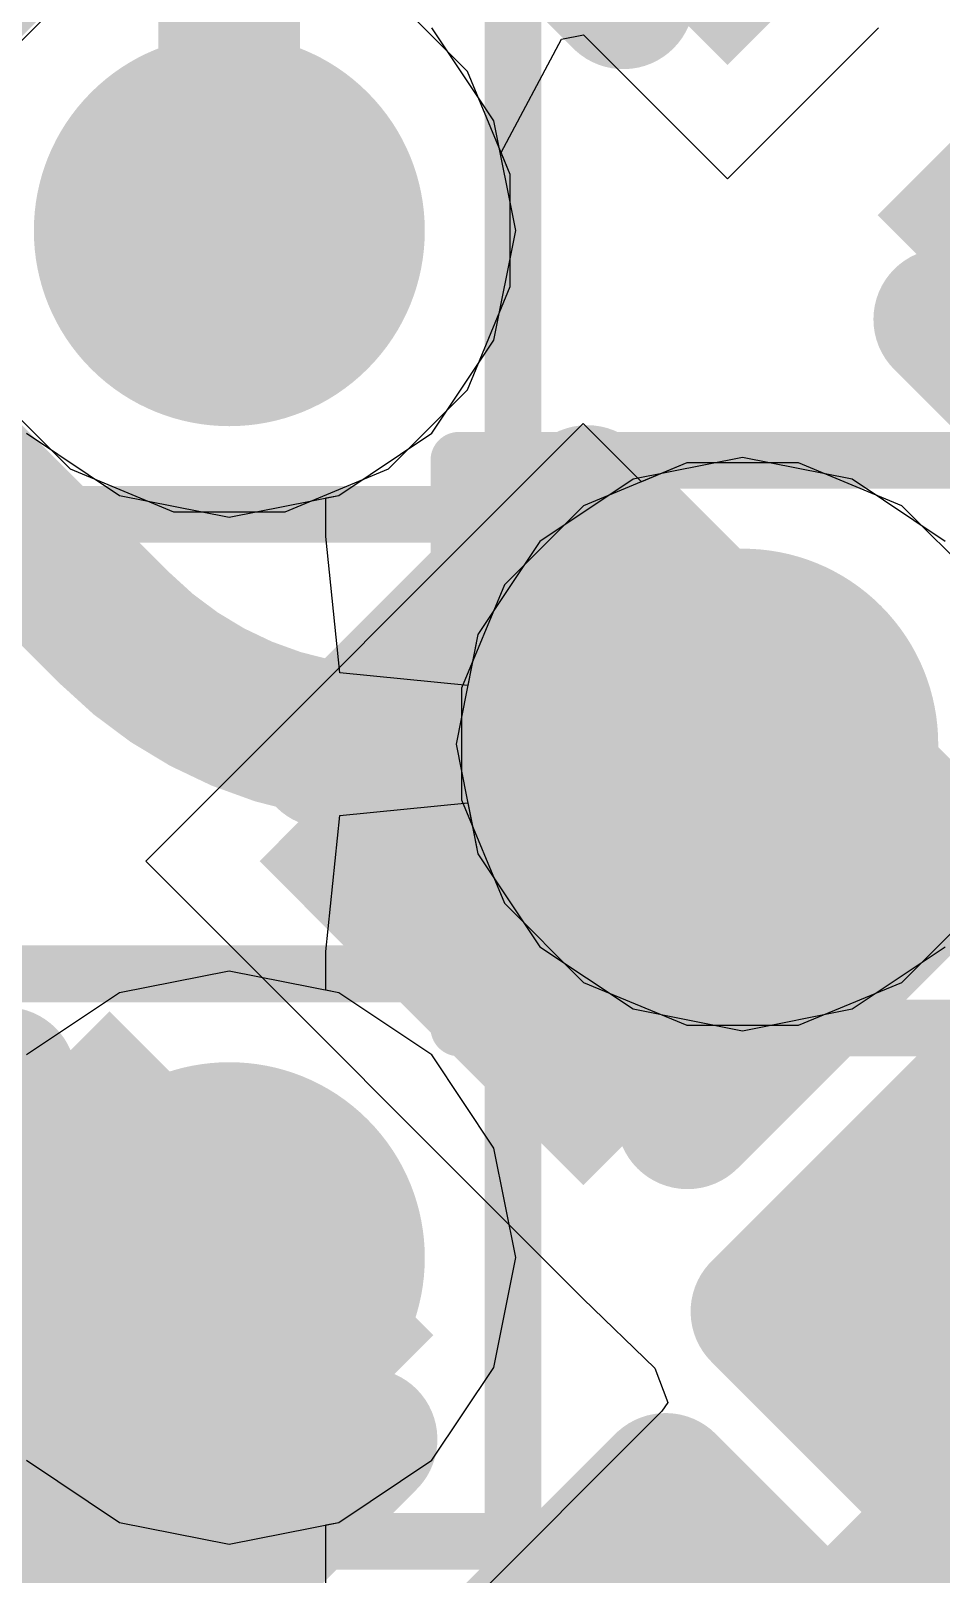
# Model space of a CAD drawing. Header units: inches. Extents: x -6 to 284, y -12 to 154.
# Drawn here: x 51.932 to 52.747, y 3.397 to 4.778 of the extents above; entities that cross this region are included whole.
import ezdxf

# ---------------------------------------------------------------- set-up
doc = ezdxf.new("R2010")
doc.units = ezdxf.units.IN
for name, color, linetype in [('Bottom Layer', 5, 'Continuous'), ('Bottom Overlay', 54, 'Continuous'), ('Bottom Paste', 16, 'Continuous'), ('Bottom Solder', 6, 'Continuous'), ('Drill Drawing', 1, 'Continuous'), ('GND-1', 16, 'Continuous'), ('GND-2', 90, 'Continuous'), ('GND-3', 216, 'Continuous'), ('GND-4', 54, 'Continuous'), ('PWR-1', 156, 'Continuous'), ('PWR-2', 130, 'Continuous'), ('Signal L1', 76, 'Continuous'), ('Signal L2', 6, 'Continuous'), ('Top Layer', 1, 'Continuous'), ('Top Paste', 8, 'Continuous'), ('Top Solder', 216, 'Continuous'), ('Via Holes', 16, 'Continuous')]:
    doc.layers.add(name, color=color, linetype=linetype)

# ---------------------------------------------------------------- blocks, each defined once
blk = doc.blocks.new('BGA_565_15_5_14_4__132')
at = {"layer": 'Top Layer'}
h = blk.add_hatch(color=1, dxfattribs=at)
edge = h.paths.add_edge_path()
edge.add_arc((4.225, 1.625), 0.125, 0, 360)
h = blk.add_hatch(color=1, dxfattribs=at)
edge = h.paths.add_edge_path()
edge.add_arc((4.875, 1.625), 0.125, 0, 360)
h = blk.add_hatch(color=1, dxfattribs=at)
edge = h.paths.add_edge_path()
edge.add_arc((4.225, 0.975), 0.125, 0, 360)
at = {"layer": 'Top Paste'}
h = blk.add_hatch(color=8, dxfattribs=at)
edge = h.paths.add_edge_path()
edge.add_arc((4.225, 1.625), 0.125, 0, 360)
h = blk.add_hatch(color=8, dxfattribs=at)
edge = h.paths.add_edge_path()
edge.add_arc((4.875, 1.625), 0.125, 0, 360)
h = blk.add_hatch(color=8, dxfattribs=at)
edge = h.paths.add_edge_path()
edge.add_arc((4.225, 0.975), 0.125, 0, 360)
at = {"layer": 'Top Solder'}
h = blk.add_hatch(color=216, dxfattribs=at)
edge = h.paths.add_edge_path()
edge.add_arc((4.225, 1.625), 0.175, 0, 360)
h = blk.add_hatch(color=216, dxfattribs=at)
edge = h.paths.add_edge_path()
edge.add_arc((4.875, 1.625), 0.175, 0, 360)
h = blk.add_hatch(color=216, dxfattribs=at)
edge = h.paths.add_edge_path()
edge.add_arc((4.225, 0.975), 0.175, 0, 360)
blk = doc.blocks.new('CAP_0201_B_356')
at = {"layer": 'Bottom Layer'}
for points in [[(-0.45, 0.15), (-0.15, 0.15), (-0.15, -0.15), (-0.45, -0.15)], [(0.15, 0.15), (0.45, 0.15), (0.45, -0.15), (0.15, -0.15)]]:
    blk.add_hatch(color=5, dxfattribs=at).paths.add_polyline_path(points)
at = {"layer": 'Bottom Paste'}
for points in [[(-0.45, 0.15), (-0.15, 0.15), (-0.15, -0.15), (-0.45, -0.15)], [(0.15, 0.15), (0.45, 0.15), (0.45, -0.15), (0.15, -0.15)]]:
    blk.add_hatch(color=16, dxfattribs=at).paths.add_polyline_path(points)
at = {"layer": 'Bottom Solder'}
for points in [[(-0.505, 0.205), (-0.095, 0.205), (-0.095, -0.205), (-0.505, -0.205)], [(0.095, 0.205), (0.505, 0.205), (0.505, -0.205), (0.095, -0.205)]]:
    blk.add_hatch(color=6, dxfattribs=at).paths.add_polyline_path(points)
at = {"layer": 'Bottom Overlay'}
for points in [[(-0.2032, 0.2286, 0.127, 0.127, 0), (-0.5334, 0.2286, 0.127, 0.127, 0)], [(-0.5334, -0.2286, 0.127, 0.127, 0), (-0.5334, 0.2286, 0.127, 0.127, 0)], [(0.5334, 0.2286, 0.127, 0.127, 0), (0.2032, 0.2286, 0.127, 0.127, 0)], [(0.5334, -0.2286, 0.127, 0.127, 0), (0.5334, 0.2286, 0.127, 0.127, 0)], [(-0.2032, -0.2286, 0.127, 0.127, 0), (-0.5334, -0.2286, 0.127, 0.127, 0)], [(0.5334, -0.2286, 0.127, 0.127, 0), (0.2032, -0.2286, 0.127, 0.127, 0)]]:
    blk.add_lwpolyline(points, format="xyseb", dxfattribs=at)
for points in [[(-0.5651, 0.2286, 0.0635, 0.0635, 1), (-0.5016, 0.2286, 0.0635, 0.0635, 1)], [(-0.5651, 0.2286, 0.0635, 0.0635, 1), (-0.5016, 0.2286, 0.0635, 0.0635, 1)], [(-0.2349, 0.2286, 0.0635, 0.0635, 1), (-0.1714, 0.2286, 0.0635, 0.0635, 1)], [(0.1715, 0.2286, 0.0635, 0.0635, 1), (0.235, 0.2286, 0.0635, 0.0635, 1)], [(0.5016, 0.2286, 0.0635, 0.0635, 1), (0.5651, 0.2286, 0.0635, 0.0635, 1)], [(0.5016, 0.2286, 0.0635, 0.0635, 1), (0.5651, 0.2286, 0.0635, 0.0635, 1)], [(-0.5651, -0.2286, 0.0635, 0.0635, 1), (-0.5016, -0.2286, 0.0635, 0.0635, 1)], [(-0.5651, -0.2286, 0.0635, 0.0635, 1), (-0.5016, -0.2286, 0.0635, 0.0635, 1)], [(-0.2349, -0.2286, 0.0635, 0.0635, 1), (-0.1714, -0.2286, 0.0635, 0.0635, 1)], [(0.1714, -0.2286, 0.0635, 0.0635, 1), (0.2349, -0.2286, 0.0635, 0.0635, 1)], [(0.5016, -0.2286, 0.0635, 0.0635, 1), (0.5651, -0.2286, 0.0635, 0.0635, 1)], [(0.5016, -0.2286, 0.0635, 0.0635, 1), (0.5651, -0.2286, 0.0635, 0.0635, 1)]]:
    blk.add_lwpolyline(points, format="xyseb", close=True, dxfattribs=at)
blk = doc.blocks.new('CAP_0201_B_359')
at = {"layer": 'Bottom Layer'}
for points in [[(-0.45, 0.15), (-0.15, 0.15), (-0.15, -0.15), (-0.45, -0.15)], [(0.15, 0.15), (0.45, 0.15), (0.45, -0.15), (0.15, -0.15)]]:
    blk.add_hatch(color=5, dxfattribs=at).paths.add_polyline_path(points)
at = {"layer": 'Bottom Paste'}
for points in [[(-0.45, 0.15), (-0.15, 0.15), (-0.15, -0.15), (-0.45, -0.15)], [(0.15, 0.15), (0.45, 0.15), (0.45, -0.15), (0.15, -0.15)]]:
    blk.add_hatch(color=16, dxfattribs=at).paths.add_polyline_path(points)
at = {"layer": 'Bottom Solder'}
for points in [[(-0.505, 0.205), (-0.095, 0.205), (-0.095, -0.205), (-0.505, -0.205)], [(0.095, 0.205), (0.505, 0.205), (0.505, -0.205), (0.095, -0.205)]]:
    blk.add_hatch(color=6, dxfattribs=at).paths.add_polyline_path(points)
at = {"layer": 'Bottom Overlay'}
for points in [[(-0.5334, 0.2286, 0.127, 0.127, 0), (-0.2032, 0.2286, 0.127, 0.127, 0)], [(-0.5334, 0.2286, 0.127, 0.127, 0), (-0.5334, -0.2286, 0.127, 0.127, 0)], [(0.2032, 0.2286, 0.127, 0.127, 0), (0.5334, 0.2286, 0.127, 0.127, 0)], [(0.5334, 0.2286, 0.127, 0.127, 0), (0.5334, -0.2286, 0.127, 0.127, 0)], [(-0.5334, -0.2286, 0.127, 0.127, 0), (-0.2032, -0.2286, 0.127, 0.127, 0)], [(0.2032, -0.2286, 0.127, 0.127, 0), (0.5334, -0.2286, 0.127, 0.127, 0)]]:
    blk.add_lwpolyline(points, format="xyseb", dxfattribs=at)
for points in [[(-0.5651, 0.2286, 0.0635, 0.0635, 1), (-0.5016, 0.2286, 0.0635, 0.0635, 1)], [(-0.5651, 0.2286, 0.0635, 0.0635, 1), (-0.5016, 0.2286, 0.0635, 0.0635, 1)], [(-0.2349, 0.2286, 0.0635, 0.0635, 1), (-0.1714, 0.2286, 0.0635, 0.0635, 1)], [(0.1715, 0.2286, 0.0635, 0.0635, 1), (0.235, 0.2286, 0.0635, 0.0635, 1)], [(0.5017, 0.2286, 0.0635, 0.0635, 1), (0.5652, 0.2286, 0.0635, 0.0635, 1)], [(0.5017, 0.2286, 0.0635, 0.0635, 1), (0.5652, 0.2286, 0.0635, 0.0635, 1)], [(-0.5651, -0.2286, 0.0635, 0.0635, 1), (-0.5016, -0.2286, 0.0635, 0.0635, 1)], [(-0.5651, -0.2286, 0.0635, 0.0635, 1), (-0.5016, -0.2286, 0.0635, 0.0635, 1)], [(-0.2349, -0.2286, 0.0635, 0.0635, 1), (-0.1714, -0.2286, 0.0635, 0.0635, 1)], [(0.1715, -0.2286, 0.0635, 0.0635, 1), (0.235, -0.2286, 0.0635, 0.0635, 1)], [(0.5017, -0.2286, 0.0635, 0.0635, 1), (0.5652, -0.2286, 0.0635, 0.0635, 1)], [(0.5017, -0.2286, 0.0635, 0.0635, 1), (0.5652, -0.2286, 0.0635, 0.0635, 1)]]:
    blk.add_lwpolyline(points, format="xyseb", close=True, dxfattribs=at)
blk = doc.blocks.new('CAP_0201_B_366')
at = {"layer": 'Bottom Layer'}
for points in [[(-0.45, 0.15), (-0.15, 0.15), (-0.15, -0.15), (-0.45, -0.15)], [(0.15, 0.15), (0.45, 0.15), (0.45, -0.15), (0.15, -0.15)]]:
    blk.add_hatch(color=5, dxfattribs=at).paths.add_polyline_path(points)
at = {"layer": 'Bottom Paste'}
for points in [[(-0.45, 0.15), (-0.15, 0.15), (-0.15, -0.15), (-0.45, -0.15)], [(0.15, 0.15), (0.45, 0.15), (0.45, -0.15), (0.15, -0.15)]]:
    blk.add_hatch(color=16, dxfattribs=at).paths.add_polyline_path(points)
at = {"layer": 'Bottom Solder'}
for points in [[(-0.505, 0.205), (-0.095, 0.205), (-0.095, -0.205), (-0.505, -0.205)], [(0.095, 0.205), (0.505, 0.205), (0.505, -0.205), (0.095, -0.205)]]:
    blk.add_hatch(color=6, dxfattribs=at).paths.add_polyline_path(points)
at = {"layer": 'Bottom Overlay'}
for points in [[(-0.2032, 0.2286, 0.127, 0.127, 0), (-0.5334, 0.2286, 0.127, 0.127, 0)], [(-0.5334, 0.2286, 0.127, 0.127, 0), (-0.5334, -0.2286, 0.127, 0.127, 0)], [(0.5334, 0.2286, 0.127, 0.127, 0), (0.2032, 0.2286, 0.127, 0.127, 0)], [(0.5334, 0.2286, 0.127, 0.127, 0), (0.5334, -0.2286, 0.127, 0.127, 0)], [(-0.2032, -0.2286, 0.127, 0.127, 0), (-0.5334, -0.2286, 0.127, 0.127, 0)], [(0.5334, -0.2286, 0.127, 0.127, 0), (0.2032, -0.2286, 0.127, 0.127, 0)]]:
    blk.add_lwpolyline(points, format="xyseb", dxfattribs=at)
for points in [[(-0.5651, 0.2286, 0.0635, 0.0635, 1), (-0.5016, 0.2286, 0.0635, 0.0635, 1)], [(-0.5651, 0.2286, 0.0635, 0.0635, 1), (-0.5016, 0.2286, 0.0635, 0.0635, 1)], [(-0.2349, 0.2286, 0.0635, 0.0635, 1), (-0.1714, 0.2286, 0.0635, 0.0635, 1)], [(0.1715, 0.2286, 0.0635, 0.0635, 1), (0.235, 0.2286, 0.0635, 0.0635, 1)], [(0.5016, 0.2286, 0.0635, 0.0635, 1), (0.5651, 0.2286, 0.0635, 0.0635, 1)], [(0.5016, 0.2286, 0.0635, 0.0635, 1), (0.5651, 0.2286, 0.0635, 0.0635, 1)], [(-0.5651, -0.2286, 0.0635, 0.0635, 1), (-0.5016, -0.2286, 0.0635, 0.0635, 1)], [(-0.5651, -0.2286, 0.0635, 0.0635, 1), (-0.5016, -0.2286, 0.0635, 0.0635, 1)], [(-0.2349, -0.2286, 0.0635, 0.0635, 1), (-0.1714, -0.2286, 0.0635, 0.0635, 1)], [(0.1715, -0.2286, 0.0635, 0.0635, 1), (0.235, -0.2286, 0.0635, 0.0635, 1)], [(0.5016, -0.2286, 0.0635, 0.0635, 1), (0.5651, -0.2286, 0.0635, 0.0635, 1)], [(0.5016, -0.2286, 0.0635, 0.0635, 1), (0.5651, -0.2286, 0.0635, 0.0635, 1)]]:
    blk.add_lwpolyline(points, format="xyseb", close=True, dxfattribs=at)
blk = doc.blocks.new('CAP_0201_B_401')
at = {"layer": 'Bottom Layer'}
for points in [[(-0.45, 0.15), (-0.15, 0.15), (-0.15, -0.15), (-0.45, -0.15)], [(0.15, 0.15), (0.45, 0.15), (0.45, -0.15), (0.15, -0.15)]]:
    blk.add_hatch(color=5, dxfattribs=at).paths.add_polyline_path(points)
at = {"layer": 'Bottom Paste'}
for points in [[(-0.45, 0.15), (-0.15, 0.15), (-0.15, -0.15), (-0.45, -0.15)], [(0.15, 0.15), (0.45, 0.15), (0.45, -0.15), (0.15, -0.15)]]:
    blk.add_hatch(color=16, dxfattribs=at).paths.add_polyline_path(points)
at = {"layer": 'Bottom Solder'}
for points in [[(-0.505, 0.205), (-0.095, 0.205), (-0.095, -0.205), (-0.505, -0.205)], [(0.095, 0.205), (0.505, 0.205), (0.505, -0.205), (0.095, -0.205)]]:
    blk.add_hatch(color=6, dxfattribs=at).paths.add_polyline_path(points)
at = {"layer": 'Bottom Overlay'}
for points in [[(-0.5334, -0.2286, 0.127, 0.127, 0), (-0.5334, 0.2286, 0.127, 0.127, 0)], [(-0.2032, 0.2286, 0.127, 0.127, 0), (-0.5334, 0.2286, 0.127, 0.127, 0)], [(0.5334, 0.2286, 0.127, 0.127, 0), (0.2032, 0.2286, 0.127, 0.127, 0)], [(0.5334, -0.2286, 0.127, 0.127, 0), (0.5334, 0.2286, 0.127, 0.127, 0)], [(-0.2032, -0.2286, 0.127, 0.127, 0), (-0.5334, -0.2286, 0.127, 0.127, 0)], [(0.5334, -0.2286, 0.127, 0.127, 0), (0.2032, -0.2286, 0.127, 0.127, 0)]]:
    blk.add_lwpolyline(points, format="xyseb", dxfattribs=at)
for points in [[(-0.5651, 0.2286, 0.0635, 0.0635, 1), (-0.5016, 0.2286, 0.0635, 0.0635, 1)], [(-0.5651, 0.2286, 0.0635, 0.0635, 1), (-0.5016, 0.2286, 0.0635, 0.0635, 1)], [(-0.2349, 0.2286, 0.0635, 0.0635, 1), (-0.1714, 0.2286, 0.0635, 0.0635, 1)], [(0.1714, 0.2286, 0.0635, 0.0635, 1), (0.2349, 0.2286, 0.0635, 0.0635, 1)], [(0.5016, 0.2286, 0.0635, 0.0635, 1), (0.5651, 0.2286, 0.0635, 0.0635, 1)], [(0.5016, 0.2286, 0.0635, 0.0635, 1), (0.5651, 0.2286, 0.0635, 0.0635, 1)], [(-0.5651, -0.2286, 0.0635, 0.0635, 1), (-0.5016, -0.2286, 0.0635, 0.0635, 1)], [(-0.5651, -0.2286, 0.0635, 0.0635, 1), (-0.5016, -0.2286, 0.0635, 0.0635, 1)], [(-0.2349, -0.2286, 0.0635, 0.0635, 1), (-0.1714, -0.2286, 0.0635, 0.0635, 1)], [(0.1714, -0.2286, 0.0635, 0.0635, 1), (0.2349, -0.2286, 0.0635, 0.0635, 1)], [(0.5016, -0.2286, 0.0635, 0.0635, 1), (0.5651, -0.2286, 0.0635, 0.0635, 1)], [(0.5016, -0.2286, 0.0635, 0.0635, 1), (0.5651, -0.2286, 0.0635, 0.0635, 1)]]:
    blk.add_lwpolyline(points, format="xyseb", close=True, dxfattribs=at)

msp = doc.modelspace()

# ---------------------------------------------------------------- hatches: boundary and pattern name
at = {"layer": 'Bottom Layer'}
h = msp.add_hatch(color=5, dxfattribs=at)
edge = h.paths.add_edge_path()
edge.add_arc((52.1097, 4.599), 0.15, 0, 360)
h = msp.add_hatch(color=5, dxfattribs=at)
edge = h.paths.add_edge_path()
edge.add_arc((52.5693, 4.1394), 0.15, 0, 360)
h = msp.add_hatch(color=5, dxfattribs=at)
edge = h.paths.add_edge_path()
edge.add_arc((52.1097, 3.6798), 0.15, 0, 360)
at = {"layer": 'GND-1'}
h = msp.add_hatch(color=16, dxfattribs=at)
edge = h.paths.add_edge_path()
edge.add_arc((52.1097, 4.599), 0.15, 0, 360)
h = msp.add_hatch(color=16, dxfattribs=at)
edge = h.paths.add_edge_path()
edge.add_arc((52.5693, 4.1394), 0.15, 0, 360)
h = msp.add_hatch(color=16, dxfattribs=at)
edge = h.paths.add_edge_path()
edge.add_arc((52.1097, 3.6798), 0.15, 0, 360)
at = {"layer": 'GND-2'}
h = msp.add_hatch(color=90, dxfattribs=at)
edge = h.paths.add_edge_path()
edge.add_arc((52.1097, 4.599), 0.15, 0, 360)
h = msp.add_hatch(color=90, dxfattribs=at)
edge = h.paths.add_edge_path()
edge.add_arc((52.5693, 4.1394), 0.15, 0, 360)
h = msp.add_hatch(color=90, dxfattribs=at)
edge = h.paths.add_edge_path()
edge.add_arc((52.1097, 3.6798), 0.15, 0, 360)
at = {"layer": 'GND-3'}
h = msp.add_hatch(color=216, dxfattribs=at)
edge = h.paths.add_edge_path()
edge.add_arc((52.1097, 4.599), 0.15, 0, 360)
h = msp.add_hatch(color=216, dxfattribs=at)
edge = h.paths.add_edge_path()
edge.add_arc((52.5693, 4.1394), 0.15, 0, 360)
h = msp.add_hatch(color=216, dxfattribs=at)
edge = h.paths.add_edge_path()
edge.add_arc((52.1097, 3.6798), 0.15, 0, 360)
at = {"layer": 'GND-4'}
h = msp.add_hatch(color=54, dxfattribs=at)
edge = h.paths.add_edge_path()
edge.add_arc((52.1097, 4.599), 0.15, 0, 360)
h = msp.add_hatch(color=54, dxfattribs=at)
edge = h.paths.add_edge_path()
edge.add_arc((52.5693, 4.1394), 0.15, 0, 360)
h = msp.add_hatch(color=54, dxfattribs=at)
edge = h.paths.add_edge_path()
edge.add_arc((52.1097, 3.6798), 0.15, 0, 360)
at = {"layer": 'PWR-1'}
h = msp.add_hatch(color=156, dxfattribs=at)
edge = h.paths.add_edge_path()
edge.add_arc((52.1097, 4.599), 0.15, 0, 360)
h = msp.add_hatch(color=156, dxfattribs=at)
edge = h.paths.add_edge_path()
edge.add_arc((52.5693, 4.1394), 0.15, 0, 360)
h = msp.add_hatch(color=156, dxfattribs=at)
edge = h.paths.add_edge_path()
edge.add_arc((52.1097, 3.6798), 0.15, 0, 360)
at = {"layer": 'PWR-2'}
h = msp.add_hatch(color=130, dxfattribs=at)
edge = h.paths.add_edge_path()
edge.add_arc((52.1097, 4.599), 0.15, 0, 360)
h = msp.add_hatch(color=130, dxfattribs=at)
edge = h.paths.add_edge_path()
edge.add_arc((52.5693, 4.1394), 0.15, 0, 360)
h = msp.add_hatch(color=130, dxfattribs=at)
edge = h.paths.add_edge_path()
edge.add_arc((52.1097, 3.6798), 0.15, 0, 360)
at = {"layer": 'Signal L1'}
h = msp.add_hatch(color=76, dxfattribs=at)
edge = h.paths.add_edge_path()
edge.add_arc((52.1097, 4.599), 0.15, 0, 360)
h = msp.add_hatch(color=76, dxfattribs=at)
edge = h.paths.add_edge_path()
edge.add_arc((52.5693, 4.1394), 0.15, 0, 360)
h = msp.add_hatch(color=76, dxfattribs=at)
edge = h.paths.add_edge_path()
edge.add_arc((52.1097, 3.6798), 0.15, 0, 360)
at = {"layer": 'Signal L2'}
h = msp.add_hatch(color=6, dxfattribs=at)
edge = h.paths.add_edge_path()
edge.add_arc((52.1097, 4.599), 0.15, 0, 360)
h = msp.add_hatch(color=6, dxfattribs=at)
edge = h.paths.add_edge_path()
edge.add_arc((52.5693, 4.1394), 0.15, 0, 360)
h = msp.add_hatch(color=6, dxfattribs=at)
edge = h.paths.add_edge_path()
edge.add_arc((52.1097, 3.6798), 0.15, 0, 360)
at = {"layer": 'Top Layer'}
h = msp.add_hatch(color=1, dxfattribs=at)
edge = h.paths.add_edge_path()
edge.add_arc((52.1097, 4.599), 0.15, 0, 360)
h = msp.add_hatch(color=1, dxfattribs=at)
edge = h.paths.add_edge_path()
edge.add_arc((52.5693, 4.1394), 0.15, 0, 360)
h = msp.add_hatch(color=1, dxfattribs=at)
edge = h.paths.add_edge_path()
edge.add_arc((52.1097, 3.6798), 0.15, 0, 360)
at = {"layer": 'Via Holes'}
h = msp.add_hatch(color=7, dxfattribs=at)
edge = h.paths.add_edge_path()
edge.add_arc((52.1097, 4.599), 0.075, 0, 360)
h = msp.add_hatch(color=7, dxfattribs=at)
edge = h.paths.add_edge_path()
edge.add_arc((52.5693, 4.1394), 0.075, 0, 360)
h = msp.add_hatch(color=7, dxfattribs=at)
edge = h.paths.add_edge_path()
edge.add_arc((52.1097, 3.6798), 0.075, 0, 360)

# ---------------------------------------------------------------- linework, layer by layer
at = {"layer": 'Bottom Layer'}
for p, q in [((52.5557, 4.6453), (52.691, 4.7805)), ((52.3531, 4.6688), (52.4073, 4.7702)), ((52.4073, 4.7702), (52.4269, 4.7741)), ((52.4269, 4.7741), (52.5557, 4.6453)), ((52.3613, 4.6491), (52.3531, 4.6688)), ((52.3613, 4.549), (52.3613, 4.6491)), ((52.323, 4.4565), (52.3613, 4.549)), ((51.8964, 4.4565), (51.9672, 4.3857)), ((52.2522, 4.3857), (52.323, 4.4565)), ((52.4267, 4.4263), (52.035, 4.0346)), ((52.4788, 4.3742), (52.4267, 4.4263)), ((51.9672, 4.3857), (52.0597, 4.3474)), ((52.1598, 4.3474), (52.2522, 4.3857)), ((52.5193, 4.391), (52.4788, 4.3742)), ((52.6194, 4.391), (52.5193, 4.391)), ((52.7119, 4.3527), (52.6194, 4.391)), ((52.7826, 4.2819), (52.7119, 4.3527)), ((52.0597, 4.3474), (52.1598, 4.3474)), ((52.035, 4.0346), (52.4267, 3.6428)), ((52.4267, 3.6428), (52.4267, 3.6428)), ((52.4267, 3.6428), (52.4906, 3.581)), ((52.4906, 3.581), (52.5023, 3.5501)), ((52.5023, 3.5501), (52.4969, 3.5423)), ((52.4925, 3.5378), (52.1052, 3.1505)), ((52.4969, 3.5423), (52.4925, 3.5378))]:
    msp.add_line(p, q, dxfattribs=at)
for points in [[(51.7792, 4.7269, 0.1397, 0.1397, 0), (52.0876, 5.0353, 0.1397, 0.1397, 0)], [(51.6501, 3.2202, 0.1524, 0.1524, 0), (52.1097, 3.6798, 0.1524, 0.1524, 0)]]:
    msp.add_lwpolyline(points, format="xyseb", dxfattribs=at)
msp.add_lwpolyline([(52.0716, 3.6798, 0.0762, 0.0762, 1), (52.1478, 3.6798, 0.0762, 0.0762, 1)], format="xyseb", close=True, dxfattribs=at)
at = {"layer": 'Drill Drawing'}
for points in [[(52.3637, 4.345, 0.0508, 0.0508, 0), (52.3637, 4.853, 0.0508, 0.0508, 0)], [(52.3153, 4.3934, 0.0508, 0.0508, 0), (52.8233, 4.3934, 0.0508, 0.0508, 0)], [(52.3153, 3.8854, 0.0508, 0.0508, 0), (52.3153, 4.3934, 0.0508, 0.0508, 0)], [(51.8557, 4.345, 0.0508, 0.0508, 0), (52.3637, 4.345, 0.0508, 0.0508, 0)], [(51.8557, 3.9338, 0.0508, 0.0508, 0), (52.3637, 3.9338, 0.0508, 0.0508, 0)], [(52.3637, 3.4258, 0.0508, 0.0508, 0), (52.3637, 3.9338, 0.0508, 0.0508, 0)], [(52.3153, 3.8854, 0.0508, 0.0508, 0), (52.8233, 3.8854, 0.0508, 0.0508, 0)], [(51.8557, 3.4258, 0.0508, 0.0508, 0), (52.3637, 3.4258, 0.0508, 0.0508, 0)]]:
    msp.add_lwpolyline(points, format="xyseb", dxfattribs=at)
for points in [[(52.3026, 4.3934, 0.0254, 0.0254, 1), (52.328, 4.3934, 0.0254, 0.0254, 1)], [(52.3026, 4.3934, 0.0254, 0.0254, 1), (52.328, 4.3934, 0.0254, 0.0254, 1)], [(52.351, 4.345, 0.0254, 0.0254, 1), (52.3764, 4.345, 0.0254, 0.0254, 1)], [(52.351, 4.345, 0.0254, 0.0254, 1), (52.3764, 4.345, 0.0254, 0.0254, 1)], [(52.351, 3.9338, 0.0254, 0.0254, 1), (52.3764, 3.9338, 0.0254, 0.0254, 1)], [(52.351, 3.9338, 0.0254, 0.0254, 1), (52.3764, 3.9338, 0.0254, 0.0254, 1)], [(52.3026, 3.8854, 0.0254, 0.0254, 1), (52.328, 3.8854, 0.0254, 0.0254, 1)], [(52.3026, 3.8854, 0.0254, 0.0254, 1), (52.328, 3.8854, 0.0254, 0.0254, 1)], [(52.351, 3.4258, 0.0254, 0.0254, 1), (52.3764, 3.4258, 0.0254, 0.0254, 1)], [(52.351, 3.4258, 0.0254, 0.0254, 1), (52.3764, 3.4258, 0.0254, 0.0254, 1)]]:
    msp.add_lwpolyline(points, format="xyseb", close=True, dxfattribs=at)
at = {"layer": 'GND-1'}
for p, q in [((51.9672, 4.8123), (51.8964, 4.7415)), ((52.323, 4.7415), (52.2522, 4.8123)), ((52.3613, 4.6491), (52.323, 4.7415)), ((52.3613, 4.549), (52.3613, 4.6491)), ((52.323, 4.4565), (52.3613, 4.549)), ((51.8964, 4.4565), (51.9672, 4.3857)), ((52.2522, 4.3857), (52.323, 4.4565)), ((51.9672, 4.3857), (52.0597, 4.3474)), ((52.1598, 4.3474), (52.2522, 4.3857)), ((52.5193, 4.391), (52.4268, 4.3527)), ((52.6194, 4.391), (52.5193, 4.391)), ((52.7119, 4.3527), (52.6194, 4.391)), ((52.4268, 4.3527), (52.356, 4.2819)), ((52.7826, 4.2819), (52.7119, 4.3527)), ((52.0597, 4.3474), (52.1598, 4.3474)), ((52.356, 4.2819), (52.3177, 4.1894)), ((52.3177, 4.1894), (52.3177, 4.0894)), ((52.3177, 4.0894), (52.356, 3.9969)), ((52.356, 3.9969), (52.4268, 3.9261)), ((52.7119, 3.9261), (52.7826, 3.9969)), ((52.4268, 3.9261), (52.5193, 3.8878)), ((52.6194, 3.8878), (52.7119, 3.9261)), ((52.5193, 3.8878), (52.6194, 3.8878))]:
    msp.add_line(p, q, dxfattribs=at)
at = {"layer": 'GND-2'}
for p, q in [((51.9672, 4.8123), (51.8964, 4.7415)), ((52.323, 4.7415), (52.2522, 4.8123)), ((52.3613, 4.6491), (52.323, 4.7415)), ((52.3613, 4.549), (52.3613, 4.6491)), ((52.323, 4.4565), (52.3613, 4.549)), ((51.8964, 4.4565), (51.9672, 4.3857)), ((52.2522, 4.3857), (52.323, 4.4565)), ((51.9672, 4.3857), (52.0597, 4.3474)), ((52.1598, 4.3474), (52.2522, 4.3857)), ((52.5193, 4.391), (52.4268, 4.3527)), ((52.6194, 4.391), (52.5193, 4.391)), ((52.7119, 4.3527), (52.6194, 4.391)), ((52.4268, 4.3527), (52.356, 4.2819)), ((52.7826, 4.2819), (52.7119, 4.3527)), ((52.0597, 4.3474), (52.1598, 4.3474)), ((52.356, 4.2819), (52.3177, 4.1894)), ((52.3177, 4.1894), (52.3177, 4.0894)), ((52.3177, 4.0894), (52.356, 3.9969)), ((52.356, 3.9969), (52.4268, 3.9261)), ((52.7119, 3.9261), (52.7826, 3.9969)), ((52.4268, 3.9261), (52.5193, 3.8878)), ((52.6194, 3.8878), (52.7119, 3.9261)), ((52.5193, 3.8878), (52.6194, 3.8878))]:
    msp.add_line(p, q, dxfattribs=at)
at = {"layer": 'GND-3'}
for p, q in [((51.9672, 4.8123), (51.8964, 4.7415)), ((52.323, 4.7415), (52.2522, 4.8123)), ((52.3613, 4.6491), (52.323, 4.7415)), ((52.3613, 4.549), (52.3613, 4.6491)), ((52.323, 4.4565), (52.3613, 4.549)), ((51.8964, 4.4565), (51.9672, 4.3857)), ((52.2522, 4.3857), (52.323, 4.4565)), ((51.9672, 4.3857), (52.0597, 4.3474)), ((52.1598, 4.3474), (52.2522, 4.3857)), ((52.5193, 4.391), (52.4268, 4.3527)), ((52.6194, 4.391), (52.5193, 4.391)), ((52.7119, 4.3527), (52.6194, 4.391)), ((52.4268, 4.3527), (52.356, 4.2819)), ((52.7826, 4.2819), (52.7119, 4.3527)), ((52.0597, 4.3474), (52.1598, 4.3474)), ((52.356, 4.2819), (52.3177, 4.1894)), ((52.3177, 4.1894), (52.3177, 4.0894)), ((52.3177, 4.0894), (52.356, 3.9969)), ((52.356, 3.9969), (52.4268, 3.9261)), ((52.7119, 3.9261), (52.7826, 3.9969)), ((52.4268, 3.9261), (52.5193, 3.8878)), ((52.6194, 3.8878), (52.7119, 3.9261)), ((52.5193, 3.8878), (52.6194, 3.8878))]:
    msp.add_line(p, q, dxfattribs=at)
at = {"layer": 'GND-4'}
for p, q in [((51.9672, 4.8123), (51.8964, 4.7415)), ((52.323, 4.7415), (52.2522, 4.8123)), ((52.3613, 4.6491), (52.323, 4.7415)), ((52.3613, 4.549), (52.3613, 4.6491)), ((52.323, 4.4565), (52.3613, 4.549)), ((51.8964, 4.4565), (51.9672, 4.3857)), ((52.2522, 4.3857), (52.323, 4.4565)), ((51.9672, 4.3857), (52.0597, 4.3474)), ((52.1598, 4.3474), (52.2522, 4.3857)), ((52.5193, 4.391), (52.4268, 4.3527)), ((52.6194, 4.391), (52.5193, 4.391)), ((52.7119, 4.3527), (52.6194, 4.391)), ((52.4268, 4.3527), (52.356, 4.2819)), ((52.7826, 4.2819), (52.7119, 4.3527)), ((52.0597, 4.3474), (52.1598, 4.3474)), ((52.356, 4.2819), (52.3177, 4.1894)), ((52.3177, 4.1894), (52.3177, 4.0894)), ((52.3177, 4.0894), (52.356, 3.9969)), ((52.356, 3.9969), (52.4268, 3.9261)), ((52.7119, 3.9261), (52.7826, 3.9969)), ((52.4268, 3.9261), (52.5193, 3.8878)), ((52.6194, 3.8878), (52.7119, 3.9261)), ((52.5193, 3.8878), (52.6194, 3.8878))]:
    msp.add_line(p, q, dxfattribs=at)
at = {"layer": 'PWR-1'}
for p, q in [((52.3467, 4.6972), (52.2911, 4.7804)), ((52.3662, 4.599), (52.3467, 4.6972)), ((52.3467, 4.5008), (52.3662, 4.599)), ((52.2911, 4.4176), (52.3467, 4.5008)), ((52.2079, 4.362), (52.2911, 4.4176)), ((52.5693, 4.3959), (52.4712, 4.3764)), ((52.6675, 4.3764), (52.5693, 4.3959)), ((52.4712, 4.3764), (52.3879, 4.3208)), ((52.7507, 4.3208), (52.6675, 4.3764)), ((52.1962, 4.3597), (52.2079, 4.362)), ((52.1962, 4.3251), (52.1962, 4.3597)), ((52.2087, 4.2032), (52.1962, 4.3251)), ((52.3879, 4.3208), (52.3323, 4.2376)), ((52.3323, 4.2376), (52.3265, 4.2085)), ((52.3232, 4.1919), (52.2087, 4.2032)), ((52.2087, 4.2032), (52.2087, 4.2032)), ((52.2087, 4.2032), (52.2087, 4.2032)), ((52.3265, 4.2085), (52.3232, 4.1919)), ((52.1962, 3.9537), (52.2087, 4.0756)), ((52.2087, 4.0756), (52.3232, 4.0869)), ((52.2087, 4.0756), (52.2087, 4.0756)), ((52.2087, 4.0756), (52.2087, 4.0756)), ((52.3232, 4.0869), (52.3265, 4.0703)), ((52.3265, 4.0703), (52.3323, 4.0412)), ((52.3323, 4.0412), (52.3879, 3.958)), ((52.1962, 3.9191), (52.1962, 3.9537)), ((52.3879, 3.958), (52.4712, 3.9024)), ((52.6675, 3.9024), (52.7507, 3.958)), ((52.2079, 3.9168), (52.1962, 3.9191)), ((52.2911, 3.8612), (52.2079, 3.9168)), ((52.4712, 3.9024), (52.5693, 3.8829)), ((52.5693, 3.8829), (52.6675, 3.9024)), ((52.3467, 3.7779), (52.2911, 3.8612)), ((52.3662, 3.6798), (52.3467, 3.7779)), ((52.3467, 3.5816), (52.3662, 3.6798)), ((52.2911, 3.4984), (52.3467, 3.5816)), ((52.2079, 3.4428), (52.2911, 3.4984)), ((52.1962, 3.4405), (52.2079, 3.4428)), ((52.1962, 0.9574), (52.1962, 3.4405))]:
    msp.add_line(p, q, dxfattribs=at)
at = {"layer": 'PWR-2'}
for p, q in [((52.3467, 4.6972), (52.2911, 4.7804)), ((52.3662, 4.599), (52.3467, 4.6972)), ((52.3467, 4.5008), (52.3662, 4.599)), ((52.2911, 4.4176), (52.3467, 4.5008)), ((51.9283, 4.4176), (52.0115, 4.362)), ((52.2079, 4.362), (52.2911, 4.4176)), ((52.5693, 4.3959), (52.4712, 4.3764)), ((52.6675, 4.3764), (52.5693, 4.3959)), ((52.4712, 4.3764), (52.3879, 4.3208)), ((52.7507, 4.3208), (52.6675, 4.3764)), ((52.0115, 4.362), (52.1097, 4.3425)), ((52.1097, 4.3425), (52.2079, 4.362)), ((52.3879, 4.3208), (52.3323, 4.2376)), ((52.3323, 4.2376), (52.3128, 4.1394)), ((52.3128, 4.1394), (52.3323, 4.0412)), ((52.3323, 4.0412), (52.3879, 3.958)), ((52.3879, 3.958), (52.4712, 3.9024)), ((52.6675, 3.9024), (52.7507, 3.958)), ((52.1097, 3.9363), (52.0115, 3.9168)), ((52.2079, 3.9168), (52.1097, 3.9363)), ((52.0115, 3.9168), (51.9283, 3.8612)), ((52.2911, 3.8612), (52.2079, 3.9168)), ((52.4712, 3.9024), (52.5693, 3.8829)), ((52.5693, 3.8829), (52.6675, 3.9024)), ((52.3467, 3.7779), (52.2911, 3.8612)), ((52.3662, 3.6798), (52.3467, 3.7779)), ((52.3467, 3.5816), (52.3662, 3.6798)), ((52.2911, 3.4984), (52.3467, 3.5816)), ((51.9283, 3.4984), (52.0115, 3.4428)), ((52.2079, 3.4428), (52.2911, 3.4984)), ((52.0115, 3.4428), (52.1097, 3.4232)), ((52.1097, 3.4232), (52.2079, 3.4428))]:
    msp.add_line(p, q, dxfattribs=at)
at = {"layer": 'Signal L1'}
for points in [[(49.3266, 6.9238, 0.1397, 0.1397, 0), (52.0071, 4.2432, 0.1397, 0.1397, 0)], [(52.1097, 4.599, 0.127, 0.127, 0), (52.1097, 4.9023, 0.127, 0.127, 0)], [(52.2555, 4.1394, 0.1397, 0.1397, -0.198694), (52.0072, 4.2432, 0.1397, 0.1397, 0)], [(52.2555, 4.1394, 0.1397, 0.1397, 0), (52.5693, 4.1394, 0.1397, 0.1397, 0)], [(52.1076, 2.7584, 0.1778, 0.1778, 0), (53.029, 3.6798, 0.1778, 0.1778, 0)]]:
    msp.add_lwpolyline(points, format="xyseb", dxfattribs=at)
for points in [[(52.078, 4.599, 0.0635, 0.0635, 1), (52.1415, 4.599, 0.0635, 0.0635, 1)], [(51.9722, 4.2432, 0.0698, 0.0698, 1), (52.0421, 4.2432, 0.0698, 0.0698, 1)], [(51.9722, 4.2432, 0.0698, 0.0698, 1), (52.0421, 4.2432, 0.0698, 0.0698, 1)], [(52.2206, 4.1394, 0.0698, 0.0698, 1), (52.2905, 4.1394, 0.0698, 0.0698, 1)], [(52.2206, 4.1394, 0.0698, 0.0698, 1), (52.2905, 4.1394, 0.0698, 0.0698, 1)], [(52.5344, 4.1394, 0.0698, 0.0698, 1), (52.6043, 4.1394, 0.0698, 0.0698, 1)]]:
    msp.add_lwpolyline(points, format="xyseb", close=True, dxfattribs=at)
at = {"layer": 'Signal L2'}
for p, q in [((52.3467, 4.6972), (52.2911, 4.7804)), ((52.3662, 4.599), (52.3467, 4.6972)), ((52.3467, 4.5008), (52.3662, 4.599)), ((52.2911, 4.4176), (52.3467, 4.5008)), ((51.9283, 4.4176), (52.0115, 4.362)), ((52.2079, 4.362), (52.2911, 4.4176)), ((52.5693, 4.3959), (52.4712, 4.3764)), ((52.6675, 4.3764), (52.5693, 4.3959)), ((52.4712, 4.3764), (52.3879, 4.3208)), ((52.7507, 4.3208), (52.6675, 4.3764)), ((52.0115, 4.362), (52.1097, 4.3425)), ((52.1097, 4.3425), (52.2079, 4.362)), ((52.3879, 4.3208), (52.3323, 4.2376)), ((52.3323, 4.2376), (52.3128, 4.1394)), ((52.3128, 4.1394), (52.3323, 4.0412)), ((52.3323, 4.0412), (52.3879, 3.958)), ((52.3879, 3.958), (52.4712, 3.9024)), ((52.6675, 3.9024), (52.7507, 3.958)), ((52.1097, 3.9363), (52.0115, 3.9168)), ((52.2079, 3.9168), (52.1097, 3.9363)), ((52.0115, 3.9168), (51.9283, 3.8612)), ((52.2911, 3.8612), (52.2079, 3.9168)), ((52.4712, 3.9024), (52.5693, 3.8829)), ((52.5693, 3.8829), (52.6675, 3.9024)), ((52.3467, 3.7779), (52.2911, 3.8612)), ((52.3662, 3.6798), (52.3467, 3.7779)), ((52.3467, 3.5816), (52.3662, 3.6798)), ((52.2911, 3.4984), (52.3467, 3.5816)), ((51.9283, 3.4984), (52.0115, 3.4428)), ((52.2079, 3.4428), (52.2911, 3.4984)), ((52.0115, 3.4428), (52.1097, 3.4232)), ((52.1097, 3.4232), (52.2079, 3.4428))]:
    msp.add_line(p, q, dxfattribs=at)
at = {"layer": 'Top Layer'}
msp.add_lwpolyline([(51.6501, 3.2202, 0.2032, 0.2032, 0), (52.1097, 3.6798, 0.2032, 0.2032, 0)], format="xyseb", dxfattribs=at)
msp.add_lwpolyline([(52.0589, 3.6798, 0.1016, 0.1016, 1), (52.1605, 3.6798, 0.1016, 0.1016, 1)], format="xyseb", close=True, dxfattribs=at)

# ---------------------------------------------------------------- block references
for name, p, rotation in [('BGA_565_15_5_14_4__132', (54.4079, 8.2759), 225), ('CAP_0201_B_366', (52.7679, 4.8249), 135), ('CAP_0201_B_401', (53.125, 3.847), 225), ('CAP_0201_B_359', (52.2146, 3.8225), 45), ('CAP_0201_B_356', (52.2848, 2.9384), 225)]:
    msp.add_blockref(name, p, dxfattribs=dict(rotation=rotation))

doc.saveas('drawing.dxf')
